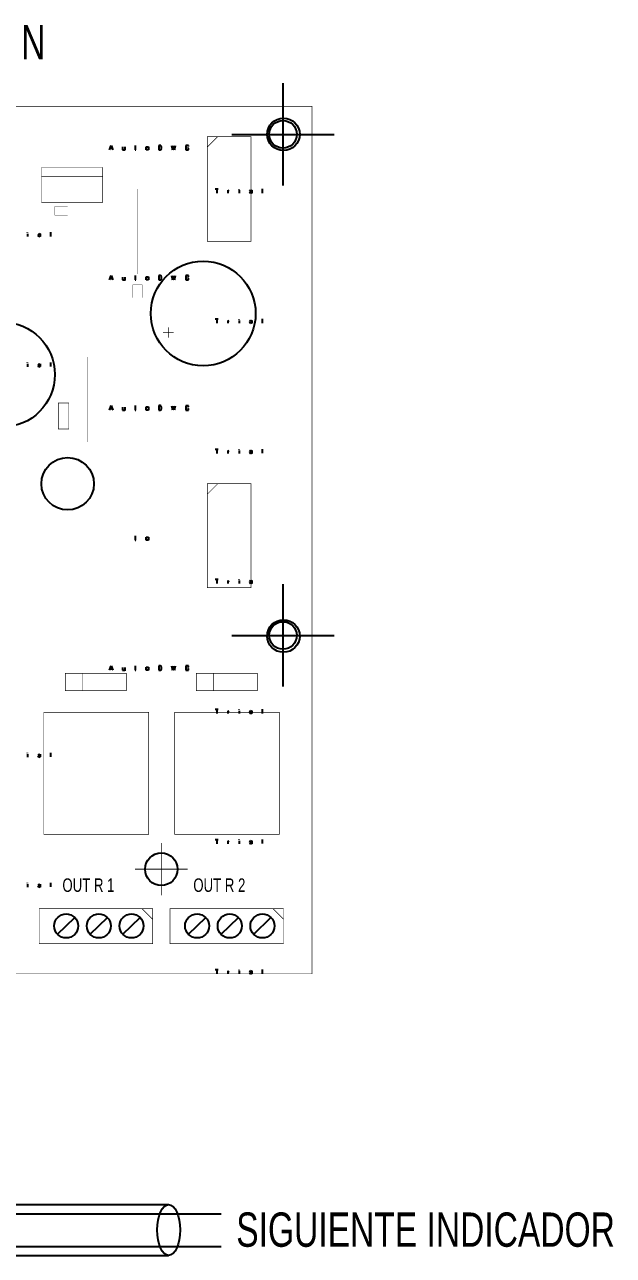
# Model space of a CAD drawing. Header units: millimetres. Extents: x 690 to 2444, y 537 to 1412.
# Drawn here: x 1733.8 to 1819.6, y 564.1 to 743.4 of the extents above; entities that cross this region are included whole.
import ezdxf

# ---------------------------------------------------------------- set-up
doc = ezdxf.new("R2010")
doc.units = ezdxf.units.MM
doc.linetypes.add('atContinuous2', pattern=[0])
doc.layers.add('at_Entity', color=7, linetype='Continuous')
doc.layers.add('at_Text', color=7, linetype='Continuous')
doc.styles.add('Style1', font='arial.ttf', dxfattribs={"height": 0.2})

msp = doc.modelspace()

# ---------------------------------------------------------------- linework, layer by layer
at = {"color": 6}
for p, q in [((1771.46, 719.98), (1771.46, 734.9)), ((1764, 727.44), (1778.92, 727.44)), ((1771.46, 646.96), (1771.46, 661.88)), ((1764, 654.42), (1778.92, 654.42))]:
    msp.add_line(p, q, dxfattribs=at)
at = {"color": 28, "true_color": 0x0a0a0a}
for p, q in [((1746.19, 725.19), (1746.43, 725.82)), ((1746.28, 725.4), (1746.58, 725.4)), ((1746.43, 725.82), (1746.67, 725.19)), ((1748.08, 725.6), (1748.08, 725.19)), ((1748.08, 725.19), (1748.41, 725.19)), ((1748.41, 725.6), (1748.41, 725.12)), ((1749.86, 725.61), (1750.07, 725.61)), ((1749.95, 725.82), (1749.95, 725.19)), ((1749.95, 725.19), (1750.05, 725.19)), ((1751.54, 725.63), (1751.87, 725.63)), ((1751.54, 725.19), (1751.54, 725.63)), ((1751.87, 725.19), (1751.54, 725.19)), ((1751.87, 725.63), (1751.87, 725.19)), ((1753.59, 725.82), (1753.38, 725.82)), ((1753.38, 725.82), (1753.38, 725.19)), ((1753.38, 725.19), (1753.58, 725.19)), ((1753.58, 725.19), (1753.68, 725.21)), ((1753.68, 725.79), (1753.59, 725.82)), ((1753.79, 725.61), (1753.68, 725.79)), ((1753.68, 725.21), (1753.79, 725.36)), ((1753.79, 725.36), (1753.79, 725.61)), ((1755.22, 725.81), (1755.37, 725.19)), ((1755.37, 725.19), (1755.52, 725.81)), ((1755.52, 725.81), (1755.67, 725.19)), ((1755.67, 725.19), (1755.82, 725.81)), ((1757.69, 725.81), (1757.31, 725.81)), ((1757.31, 725.81), (1757.31, 725.19)), ((1757.31, 725.19), (1757.68, 725.19)), ((1757.69, 725.42), (1757.53, 725.42)), ((1757.68, 725.65), (1757.69, 725.81)), ((1757.68, 725.19), (1757.69, 725.42)), ((1746.19, 706.23), (1746.43, 706.86)), ((1746.43, 706.86), (1746.67, 706.23)), ((1749.95, 706.86), (1749.95, 706.23)), ((1751.54, 706.67), (1751.87, 706.67)), ((1751.54, 706.23), (1751.54, 706.67)), ((1751.87, 706.67), (1751.87, 706.23)), ((1753.59, 706.86), (1753.38, 706.86)), ((1753.38, 706.86), (1753.38, 706.23)), ((1753.68, 706.82), (1753.59, 706.86)), ((1753.79, 706.65), (1753.68, 706.82)), ((1755.22, 706.85), (1755.37, 706.23)), ((1755.37, 706.23), (1755.52, 706.85)), ((1755.52, 706.85), (1755.67, 706.23)), ((1755.67, 706.23), (1755.82, 706.85)), ((1757.69, 706.85), (1757.31, 706.85)), ((1757.31, 706.85), (1757.31, 706.23)), ((1757.68, 706.69), (1757.69, 706.85)), ((1746.28, 706.44), (1746.58, 706.44)), ((1748.08, 706.64), (1748.08, 706.23)), ((1748.08, 706.23), (1748.41, 706.23)), ((1748.41, 706.64), (1748.41, 706.16)), ((1749.86, 706.65), (1750.07, 706.65)), ((1749.95, 706.23), (1750.05, 706.23)), ((1751.87, 706.23), (1751.54, 706.23)), ((1753.38, 706.23), (1753.58, 706.23)), ((1753.58, 706.23), (1753.68, 706.25)), ((1753.68, 706.25), (1753.79, 706.4)), ((1753.79, 706.4), (1753.79, 706.65)), ((1757.31, 706.23), (1757.68, 706.23)), ((1757.69, 706.46), (1757.53, 706.46)), ((1757.68, 706.23), (1757.69, 706.46)), ((1746.19, 687.26), (1746.43, 687.9)), ((1746.28, 687.48), (1746.58, 687.48)), ((1746.43, 687.9), (1746.67, 687.26)), ((1748.08, 687.68), (1748.08, 687.26)), ((1748.08, 687.26), (1748.41, 687.26)), ((1748.41, 687.68), (1748.41, 687.2)), ((1749.86, 687.69), (1750.07, 687.69)), ((1749.95, 687.9), (1749.95, 687.26)), ((1749.95, 687.26), (1750.05, 687.26)), ((1751.54, 687.71), (1751.87, 687.71)), ((1751.54, 687.26), (1751.54, 687.71)), ((1751.87, 687.26), (1751.54, 687.26)), ((1751.87, 687.71), (1751.87, 687.26)), ((1753.59, 687.9), (1753.38, 687.9)), ((1753.38, 687.9), (1753.38, 687.26)), ((1753.38, 687.26), (1753.58, 687.26)), ((1753.58, 687.26), (1753.68, 687.29)), ((1753.68, 687.86), (1753.59, 687.9)), ((1753.79, 687.69), (1753.68, 687.86)), ((1753.68, 687.29), (1753.79, 687.44)), ((1753.79, 687.44), (1753.79, 687.69)), ((1755.22, 687.89), (1755.37, 687.27)), ((1755.37, 687.27), (1755.52, 687.89)), ((1755.52, 687.89), (1755.67, 687.27)), ((1755.67, 687.27), (1755.82, 687.89)), ((1757.69, 687.89), (1757.31, 687.89)), ((1757.31, 687.89), (1757.31, 687.26)), ((1757.31, 687.26), (1757.68, 687.26)), ((1757.69, 687.5), (1757.53, 687.5)), ((1757.68, 687.73), (1757.69, 687.89)), ((1757.68, 687.26), (1757.69, 687.5)), ((1749.86, 668.73), (1750.07, 668.73)), ((1749.95, 668.94), (1749.95, 668.3)), ((1749.95, 668.3), (1750.05, 668.3)), ((1751.54, 668.75), (1751.87, 668.75)), ((1751.54, 668.3), (1751.54, 668.75)), ((1751.87, 668.3), (1751.54, 668.3)), ((1751.87, 668.75), (1751.87, 668.3)), ((1746.19, 649.34), (1746.43, 649.98)), ((1746.28, 649.55), (1746.58, 649.55)), ((1746.43, 649.98), (1746.67, 649.34)), ((1748.08, 649.76), (1748.08, 649.34)), ((1748.08, 649.34), (1748.41, 649.34)), ((1748.41, 649.76), (1748.41, 649.28)), ((1749.86, 649.76), (1750.07, 649.76)), ((1749.95, 649.98), (1749.95, 649.34)), ((1749.95, 649.34), (1750.05, 649.34)), ((1751.54, 649.79), (1751.87, 649.79)), ((1751.54, 649.34), (1751.54, 649.79)), ((1751.87, 649.34), (1751.54, 649.34)), ((1751.87, 649.79), (1751.87, 649.34)), ((1753.59, 649.98), (1753.38, 649.98)), ((1753.38, 649.98), (1753.38, 649.34)), ((1753.38, 649.34), (1753.58, 649.34)), ((1753.58, 649.34), (1753.68, 649.37)), ((1753.68, 649.94), (1753.59, 649.98)), ((1753.79, 649.77), (1753.68, 649.94)), ((1753.68, 649.37), (1753.79, 649.52)), ((1753.79, 649.52), (1753.79, 649.77)), ((1755.22, 649.97), (1755.37, 649.35)), ((1755.37, 649.35), (1755.52, 649.97)), ((1755.52, 649.97), (1755.67, 649.35)), ((1755.67, 649.35), (1755.82, 649.97)), ((1757.69, 649.97), (1757.31, 649.97)), ((1757.31, 649.97), (1757.31, 649.34)), ((1757.31, 649.34), (1757.68, 649.34)), ((1757.69, 649.58), (1757.53, 649.58)), ((1757.68, 649.81), (1757.69, 649.97)), ((1757.68, 649.34), (1757.69, 649.58))]:
    msp.add_line(p, q, dxfattribs=at)
at = {"color": 2}
for p, q in [((1738.64, 610.86), (1741.14, 613.3)), ((1743.39, 610.86), (1745.89, 613.3)), ((1748.14, 610.86), (1750.65, 613.3)), ((1757.7, 610.86), (1760.2, 613.3)), ((1762.45, 610.86), (1764.96, 613.3)), ((1767.21, 610.86), (1769.71, 613.3))]:
    msp.add_line(p, q, dxfattribs=at)
at = {"color": 7}
for p, q in [((1687.84, 571.48), (1754.81, 571.48)), ((1687.84, 564.07), (1754.81, 564.07))]:
    msp.add_line(p, q, dxfattribs=at)
at = {"color": 2}
for centre, radius in [((1771.46, 727.44), 2), ((1771.46, 654.42), 2), ((1739.89, 612.08), 1.75), ((1744.64, 612.08), 1.75), ((1749.4, 612.08), 1.75), ((1758.95, 612.08), 1.75), ((1763.7, 612.08), 1.75), ((1768.46, 612.08), 1.75)]:
    msp.add_circle(centre, radius, dxfattribs=at)
at = {"layer": 'at_Entity', "color": 28, "true_color": 0x0d0d0d}
for p, q in [((1761.6, 719.5), (1762.02, 719.5)), ((1761.81, 719.5), (1761.81, 718.87)), ((1763.43, 719.28), (1763.43, 718.87)), ((1763.44, 719.14), (1763.62, 719.28)), ((1765.09, 719.42), (1765.09, 719.47)), ((1765.09, 719.28), (1765.09, 718.87)), ((1766.75, 719.28), (1766.57, 719.09)), ((1766.93, 719.19), (1766.75, 719.28)), ((1766.93, 719.28), (1766.93, 718.87)), ((1768.43, 719.49), (1768.43, 718.88)), ((1766.57, 719.09), (1766.75, 718.87)), ((1766.75, 718.87), (1766.93, 718.96)), ((1734.26, 712.96), (1734.26, 712.55)), ((1734.27, 713.1), (1734.27, 713.15)), ((1735.93, 712.96), (1735.74, 712.77)), ((1735.74, 712.77), (1735.92, 712.55)), ((1735.92, 712.55), (1736.1, 712.64)), ((1736.1, 712.87), (1735.93, 712.96)), ((1736.1, 712.96), (1736.1, 712.55)), ((1737.61, 713.17), (1737.61, 712.56)), ((1761.6, 700.54), (1762.02, 700.54)), ((1761.81, 700.54), (1761.81, 699.91)), ((1763.43, 700.32), (1763.43, 699.91)), ((1763.44, 700.18), (1763.62, 700.32)), ((1765.09, 700.46), (1765.09, 700.51)), ((1765.09, 700.32), (1765.09, 699.91)), ((1766.75, 700.32), (1766.57, 700.13)), ((1766.57, 700.13), (1766.75, 699.91)), ((1766.93, 700.23), (1766.75, 700.32)), ((1766.75, 699.91), (1766.93, 700)), ((1766.93, 700.32), (1766.93, 699.91)), ((1768.43, 700.53), (1768.43, 699.92)), ((1734.27, 694.14), (1734.27, 694.19)), ((1737.61, 694.21), (1737.61, 693.6)), ((1734.26, 694), (1734.26, 693.58)), ((1735.93, 694), (1735.74, 693.81)), ((1735.74, 693.81), (1735.92, 693.58)), ((1735.92, 693.58), (1736.1, 693.67)), ((1736.1, 693.91), (1735.93, 694)), ((1736.1, 694), (1736.1, 693.59)), ((1761.6, 681.58), (1762.02, 681.58)), ((1761.81, 681.58), (1761.81, 680.94)), ((1765.09, 681.5), (1765.09, 681.55)), ((1768.43, 681.57), (1768.43, 680.96)), ((1763.43, 681.36), (1763.43, 680.94)), ((1763.44, 681.22), (1763.62, 681.35)), ((1765.09, 681.36), (1765.09, 680.94)), ((1766.75, 681.36), (1766.57, 681.17)), ((1766.57, 681.17), (1766.75, 680.94)), ((1766.93, 681.27), (1766.75, 681.36)), ((1766.75, 680.94), (1766.93, 681.03)), ((1766.93, 681.36), (1766.93, 680.95)), ((1761.6, 662.62), (1762.02, 662.62)), ((1761.81, 662.62), (1761.81, 661.98)), ((1763.43, 662.4), (1763.43, 661.98)), ((1763.44, 662.26), (1763.62, 662.39)), ((1765.09, 662.54), (1765.09, 662.59)), ((1765.09, 662.4), (1765.09, 661.98)), ((1766.75, 662.4), (1766.57, 662.21)), ((1766.57, 662.21), (1766.75, 661.98)), ((1766.93, 662.31), (1766.75, 662.4)), ((1766.75, 661.98), (1766.93, 662.07)), ((1766.93, 662.4), (1766.93, 661.99)), ((1761.6, 643.66), (1762.02, 643.66)), ((1761.81, 643.66), (1761.81, 643.02)), ((1763.43, 643.44), (1763.43, 643.02)), ((1763.44, 643.3), (1763.62, 643.43)), ((1765.09, 643.58), (1765.09, 643.63)), ((1765.09, 643.44), (1765.09, 643.02)), ((1766.75, 643.44), (1766.57, 643.25)), ((1766.57, 643.25), (1766.75, 643.02)), ((1766.93, 643.35), (1766.75, 643.44)), ((1766.75, 643.02), (1766.93, 643.11)), ((1766.93, 643.44), (1766.93, 643.03)), ((1768.43, 643.65), (1768.43, 643.04)), ((1734.26, 637.12), (1734.26, 636.7)), ((1734.27, 637.26), (1734.27, 637.31)), ((1735.93, 637.12), (1735.74, 636.93)), ((1735.74, 636.93), (1735.92, 636.7)), ((1735.92, 636.7), (1736.1, 636.79)), ((1736.1, 637.03), (1735.93, 637.12)), ((1736.1, 637.12), (1736.1, 636.71)), ((1737.61, 637.33), (1737.61, 636.72)), ((1761.6, 624.7), (1762.02, 624.7)), ((1761.81, 624.7), (1761.81, 624.06)), ((1763.43, 624.48), (1763.43, 624.06)), ((1763.44, 624.34), (1763.62, 624.47)), ((1765.09, 624.62), (1765.09, 624.67)), ((1765.09, 624.48), (1765.09, 624.06)), ((1766.75, 624.48), (1766.57, 624.29)), ((1766.57, 624.29), (1766.75, 624.06)), ((1766.93, 624.39), (1766.75, 624.48)), ((1766.75, 624.06), (1766.93, 624.15)), ((1766.93, 624.48), (1766.93, 624.07)), ((1768.43, 624.69), (1768.43, 624.08)), ((1734.26, 618.16), (1734.26, 617.74)), ((1734.27, 618.3), (1734.27, 618.35)), ((1735.93, 618.16), (1735.74, 617.97)), ((1735.74, 617.97), (1735.92, 617.74)), ((1735.92, 617.74), (1736.1, 617.83)), ((1736.1, 618.07), (1735.93, 618.16)), ((1736.1, 618.16), (1736.1, 617.75)), ((1737.61, 618.37), (1737.61, 617.76)), ((1761.6, 605.74), (1762.02, 605.74)), ((1761.81, 605.74), (1761.81, 605.1)), ((1763.43, 605.52), (1763.43, 605.1)), ((1763.44, 605.38), (1763.62, 605.51)), ((1765.09, 605.66), (1765.09, 605.71)), ((1765.09, 605.52), (1765.09, 605.1)), ((1766.75, 605.52), (1766.57, 605.33)), ((1766.57, 605.33), (1766.75, 605.1)), ((1766.93, 605.43), (1766.75, 605.52)), ((1766.75, 605.1), (1766.93, 605.19)), ((1766.93, 605.52), (1766.93, 605.11)), ((1768.43, 605.73), (1768.43, 605.12))]:
    msp.add_line(p, q, dxfattribs=at)
at = {"layer": 'at_Entity', "color": 0}
for points in [[(1775.69, 731.51, 0.0897, 0.0897, 0), (1622.85, 731.51, 0.0897, 0.0897, 0), (1622.85, 605.1, 0.0897, 0.0897, 0), (1775.69, 605.1, 0.0897, 0.0897, 0), (1775.69, 731.51, 0.0897, 0.0897, 0)], [(1771.53, 723.63, 0.12, 0.12, 0), (1771.53, 731.25, 0.12, 0.12, 0)], [(1766.79, 727.1, 0.0897, 0.0897, 0), (1760.44, 727.1, 0.0897, 0.0897, 0), (1760.44, 711.85, 0.0897, 0.0897, 0), (1766.79, 711.85, 0.0897, 0.0897, 0), (1766.79, 727.1, 0.0897, 0.0897, 0)], [(1760.44, 725.58, 0.0897, 0.0897, 0), (1761.96, 727.1, 0.0897, 0.0897, 0)], [(1767.72, 727.44, 0.12, 0.12, 0), (1775.35, 727.44, 0.12, 0.12, 0)], [(1745.19, 722.61, 0.0897, 0.0897, 0), (1736.29, 722.61, 0.0897, 0.0897, 0), (1736.29, 717.53, 0.0897, 0.0897, 0), (1745.19, 717.53, 0.0897, 0.0897, 0), (1745.19, 722.61, 0.0897, 0.0897, 0)], [(1745.19, 721.34, 0.0897, 0.0897, 0), (1736.29, 721.34, 0.0897, 0.0897, 0)], [(1750.27, 719.14, 0.0339, 0.0339, 0), (1750.27, 719.48, 0.0339, 0.0339, 0)], [(1750.27, 718.54, 0.0339, 0.0339, 0), (1750.27, 718.88, 0.0339, 0.0339, 0)], [(1750.27, 718.2, 0.0339, 0.0339, 0), (1750.27, 718.54, 0.0339, 0.0339, 0)], [(1750.27, 717.61, 0.0339, 0.0339, 0), (1750.27, 717.95, 0.0339, 0.0339, 0)], [(1750.27, 717.27, 0.0339, 0.0339, 0), (1750.27, 717.61, 0.0339, 0.0339, 0)], [(1750.27, 718.88, 0.0254, 0.0254, 0), (1750.27, 719.14, 0.0254, 0.0254, 0)], [(1750.27, 717.95, 0.0254, 0.0254, 0), (1750.27, 718.2, 0.0254, 0.0254, 0)], [(1740.1, 716.93, 0.0299, 0.0299, 0), (1738.24, 716.93, 0.0299, 0.0299, 0), (1738.24, 715.66, 0.0299, 0.0299, 0), (1740.1, 715.66, 0.0299, 0.0299, 0), (1740.1, 716.93, 0.0299, 0.0299, 0)], [(1750.27, 716.68, 0.0339, 0.0339, 0), (1750.27, 717.02, 0.0339, 0.0339, 0)], [(1750.27, 716.34, 0.0339, 0.0339, 0), (1750.27, 716.68, 0.0339, 0.0339, 0)], [(1750.27, 715.75, 0.0339, 0.0339, 0), (1750.27, 716.09, 0.0339, 0.0339, 0)], [(1750.27, 717.02, 0.0254, 0.0254, 0), (1750.27, 717.27, 0.0254, 0.0254, 0)], [(1750.27, 716.09, 0.0254, 0.0254, 0), (1750.27, 716.34, 0.0254, 0.0254, 0)], [(1750.27, 715.49, 0.0254, 0.0254, 0), (1750.27, 715.75, 0.0254, 0.0254, 0)], [(1750.27, 715.15, 0.0339, 0.0339, 0), (1750.27, 715.49, 0.0339, 0.0339, 0)], [(1750.27, 714.82, 0.0339, 0.0339, 0), (1750.27, 715.15, 0.0339, 0.0339, 0)], [(1750.27, 714.22, 0.0339, 0.0339, 0), (1750.27, 714.56, 0.0339, 0.0339, 0)], [(1750.27, 713.88, 0.0339, 0.0339, 0), (1750.27, 714.22, 0.0339, 0.0339, 0)], [(1750.27, 714.56, 0.0254, 0.0254, 0), (1750.27, 714.82, 0.0254, 0.0254, 0)], [(1750.27, 713.63, 0.0254, 0.0254, 0), (1750.27, 713.88, 0.0254, 0.0254, 0)], [(1750.27, 713.29, 0.0339, 0.0339, 0), (1750.27, 713.63, 0.0339, 0.0339, 0)], [(1750.27, 712.95, 0.0339, 0.0339, 0), (1750.27, 713.29, 0.0339, 0.0339, 0)], [(1750.27, 712.36, 0.0339, 0.0339, 0), (1750.27, 712.7, 0.0339, 0.0339, 0)], [(1750.27, 712.02, 0.0339, 0.0339, 0), (1750.27, 712.36, 0.0339, 0.0339, 0)], [(1750.27, 712.7, 0.0254, 0.0254, 0), (1750.27, 712.95, 0.0254, 0.0254, 0)], [(1750.27, 711.43, 0.0339, 0.0339, 0), (1750.27, 711.77, 0.0339, 0.0339, 0)], [(1750.27, 711.09, 0.0339, 0.0339, 0), (1750.27, 711.43, 0.0339, 0.0339, 0)], [(1750.27, 710.5, 0.0339, 0.0339, 0), (1750.27, 710.83, 0.0339, 0.0339, 0)], [(1750.27, 709.9, 0.0339, 0.0339, 0), (1750.27, 710.24, 0.0339, 0.0339, 0)], [(1750.27, 711.77, 0.0254, 0.0254, 0), (1750.27, 712.02, 0.0254, 0.0254, 0)], [(1750.27, 710.83, 0.0254, 0.0254, 0), (1750.27, 711.09, 0.0254, 0.0254, 0)], [(1750.27, 710.24, 0.0254, 0.0254, 0), (1750.27, 710.5, 0.0254, 0.0254, 0)], [(1750.27, 709.56, 0.0339, 0.0339, 0), (1750.27, 709.9, 0.0339, 0.0339, 0)], [(1750.27, 708.97, 0.0339, 0.0339, 0), (1750.27, 709.31, 0.0339, 0.0339, 0)], [(1750.27, 708.63, 0.0339, 0.0339, 0), (1750.27, 708.97, 0.0339, 0.0339, 0)], [(1750.27, 709.31, 0.0254, 0.0254, 0), (1750.27, 709.56, 0.0254, 0.0254, 0)], [(1750.27, 708.38, 0.0254, 0.0254, 0), (1750.27, 708.63, 0.0254, 0.0254, 0)], [(1750.27, 708.04, 0.0339, 0.0339, 0), (1750.27, 708.38, 0.0339, 0.0339, 0)], [(1750.27, 707.7, 0.0339, 0.0339, 0), (1750.27, 708.04, 0.0339, 0.0339, 0)], [(1750.27, 707.11, 0.0339, 0.0339, 0), (1750.27, 707.45, 0.0339, 0.0339, 0)], [(1750.27, 707.45, 0.0254, 0.0254, 0), (1750.27, 707.7, 0.0254, 0.0254, 0)], [(1750.95, 705.5, 0.0299, 0.0299, 0), (1749.59, 705.5, 0.0299, 0.0299, 0), (1749.59, 703.63, 0.0299, 0.0299, 0), (1750.95, 703.63, 0.0299, 0.0299, 0), (1750.95, 705.5, 0.0299, 0.0299, 0)], [(1755.52, 698.55, 0.0897, 0.0897, 0), (1754, 698.55, 0.0897, 0.0897, 0)], [(1754.76, 697.79, 0.0897, 0.0897, 0), (1754.76, 699.31, 0.0897, 0.0897, 0)], [(1742.98, 694.65, 0.0339, 0.0339, 0), (1742.98, 694.99, 0.0339, 0.0339, 0)], [(1742.98, 694.4, 0.0254, 0.0254, 0), (1742.98, 694.65, 0.0254, 0.0254, 0)], [(1742.98, 694.06, 0.0339, 0.0339, 0), (1742.98, 694.4, 0.0339, 0.0339, 0)], [(1742.98, 693.72, 0.0339, 0.0339, 0), (1742.98, 694.06, 0.0339, 0.0339, 0)], [(1742.98, 693.47, 0.0254, 0.0254, 0), (1742.98, 693.72, 0.0254, 0.0254, 0)], [(1742.98, 693.13, 0.0339, 0.0339, 0), (1742.98, 693.47, 0.0339, 0.0339, 0)], [(1742.98, 692.79, 0.0339, 0.0339, 0), (1742.98, 693.13, 0.0339, 0.0339, 0)], [(1742.98, 692.53, 0.0254, 0.0254, 0), (1742.98, 692.79, 0.0254, 0.0254, 0)], [(1742.98, 692.2, 0.0339, 0.0339, 0), (1742.98, 692.53, 0.0339, 0.0339, 0)], [(1742.98, 691.94, 0.0254, 0.0254, 0), (1742.98, 692.2, 0.0254, 0.0254, 0)], [(1742.98, 691.6, 0.0339, 0.0339, 0), (1742.98, 691.94, 0.0339, 0.0339, 0)], [(1742.98, 691.26, 0.0339, 0.0339, 0), (1742.98, 691.6, 0.0339, 0.0339, 0)], [(1742.98, 691.01, 0.0254, 0.0254, 0), (1742.98, 691.26, 0.0254, 0.0254, 0)], [(1742.98, 690.67, 0.0339, 0.0339, 0), (1742.98, 691.01, 0.0339, 0.0339, 0)], [(1742.98, 690.33, 0.0339, 0.0339, 0), (1742.98, 690.67, 0.0339, 0.0339, 0)], [(1742.98, 690.08, 0.0254, 0.0254, 0), (1742.98, 690.33, 0.0254, 0.0254, 0)], [(1742.98, 689.74, 0.0339, 0.0339, 0), (1742.98, 690.08, 0.0339, 0.0339, 0)], [(1742.98, 689.4, 0.0339, 0.0339, 0), (1742.98, 689.74, 0.0339, 0.0339, 0)], [(1742.98, 689.15, 0.0254, 0.0254, 0), (1742.98, 689.4, 0.0254, 0.0254, 0)], [(1742.98, 688.81, 0.0339, 0.0339, 0), (1742.98, 689.15, 0.0339, 0.0339, 0)], [(1742.98, 688.47, 0.0339, 0.0339, 0), (1742.98, 688.81, 0.0339, 0.0339, 0)], [(1740.27, 688.3, 0.0897, 0.0897, 0), (1738.75, 688.3, 0.0897, 0.0897, 0), (1738.75, 684.49, 0.0897, 0.0897, 0), (1740.27, 684.49, 0.0897, 0.0897, 0), (1740.27, 688.3, 0.0897, 0.0897, 0)], [(1742.98, 688.21, 0.0254, 0.0254, 0), (1742.98, 688.47, 0.0254, 0.0254, 0)], [(1742.98, 687.87, 0.0339, 0.0339, 0), (1742.98, 688.21, 0.0339, 0.0339, 0)], [(1742.98, 687.54, 0.0339, 0.0339, 0), (1742.98, 687.87, 0.0339, 0.0339, 0)], [(1742.98, 687.28, 0.0254, 0.0254, 0), (1742.98, 687.54, 0.0254, 0.0254, 0)], [(1742.98, 686.94, 0.0339, 0.0339, 0), (1742.98, 687.28, 0.0339, 0.0339, 0)], [(1742.98, 686.6, 0.0339, 0.0339, 0), (1742.98, 686.94, 0.0339, 0.0339, 0)], [(1742.98, 686.35, 0.0254, 0.0254, 0), (1742.98, 686.6, 0.0254, 0.0254, 0)], [(1742.98, 686.01, 0.0339, 0.0339, 0), (1742.98, 686.35, 0.0339, 0.0339, 0)], [(1742.98, 685.67, 0.0339, 0.0339, 0), (1742.98, 686.01, 0.0339, 0.0339, 0)], [(1742.98, 685.42, 0.0254, 0.0254, 0), (1742.98, 685.67, 0.0254, 0.0254, 0)], [(1742.98, 685.08, 0.0339, 0.0339, 0), (1742.98, 685.42, 0.0339, 0.0339, 0)], [(1742.98, 684.82, 0.0254, 0.0254, 0), (1742.98, 685.08, 0.0254, 0.0254, 0)], [(1742.98, 684.49, 0.0339, 0.0339, 0), (1742.98, 684.82, 0.0339, 0.0339, 0)], [(1742.98, 684.15, 0.0339, 0.0339, 0), (1742.98, 684.49, 0.0339, 0.0339, 0)], [(1742.98, 683.89, 0.0254, 0.0254, 0), (1742.98, 684.15, 0.0254, 0.0254, 0)], [(1742.98, 683.55, 0.0339, 0.0339, 0), (1742.98, 683.89, 0.0339, 0.0339, 0)], [(1742.98, 683.22, 0.0339, 0.0339, 0), (1742.98, 683.55, 0.0339, 0.0339, 0)], [(1742.98, 682.96, 0.0254, 0.0254, 0), (1742.98, 683.22, 0.0254, 0.0254, 0)], [(1742.98, 682.62, 0.0339, 0.0339, 0), (1742.98, 682.96, 0.0339, 0.0339, 0)], [(1766.79, 676.52, 0.0897, 0.0897, 0), (1760.44, 676.52, 0.0897, 0.0897, 0), (1760.44, 661.36, 0.0897, 0.0897, 0), (1766.79, 661.36, 0.0897, 0.0897, 0), (1766.79, 676.52, 0.0897, 0.0897, 0)], [(1760.44, 675, 0.0897, 0.0897, 0), (1761.96, 676.52, 0.0897, 0.0897, 0)], [(1771.53, 650.51, 0.12, 0.12, 0), (1771.53, 658.14, 0.12, 0.12, 0)], [(1767.72, 654.33, 0.12, 0.12, 0), (1775.35, 654.33, 0.12, 0.12, 0)], [(1748.66, 648.9, 0.0897, 0.0897, 0), (1739.76, 648.9, 0.0897, 0.0897, 0), (1739.76, 646.36, 0.0897, 0.0897, 0), (1748.66, 646.36, 0.0897, 0.0897, 0), (1748.66, 648.9, 0.0897, 0.0897, 0)], [(1742.31, 648.9, 0.0897, 0.0897, 0), (1742.31, 646.36, 0.0897, 0.0897, 0)], [(1767.72, 648.9, 0.0897, 0.0897, 0), (1758.83, 648.9, 0.0897, 0.0897, 0), (1758.83, 646.36, 0.0897, 0.0897, 0), (1767.72, 646.36, 0.0897, 0.0897, 0), (1767.72, 648.9, 0.0897, 0.0897, 0)], [(1761.37, 648.9, 0.0897, 0.0897, 0), (1761.37, 646.36, 0.0897, 0.0897, 0)], [(1751.88, 643.23, 0.0897, 0.0897, 0), (1736.63, 643.23, 0.0897, 0.0897, 0), (1736.63, 625.44, 0.0897, 0.0897, 0), (1751.88, 625.44, 0.0897, 0.0897, 0), (1751.88, 643.23, 0.0897, 0.0897, 0)], [(1770.94, 643.23, 0.0897, 0.0897, 0), (1755.69, 643.23, 0.0897, 0.0897, 0), (1755.69, 625.44, 0.0897, 0.0897, 0), (1770.94, 625.44, 0.0897, 0.0897, 0), (1770.94, 643.23, 0.0897, 0.0897, 0)], [(1753.74, 616.54, 0.12, 0.12, 0), (1753.74, 624.17, 0.12, 0.12, 0)], [(1749.93, 620.35, 0.12, 0.12, 0), (1757.56, 620.35, 0.12, 0.12, 0)], [(1752.47, 614.59, 0.0897, 0.0897, 0), (1735.95, 614.59, 0.0897, 0.0897, 0), (1735.95, 609.51, 0.0897, 0.0897, 0), (1752.47, 609.51, 0.0897, 0.0897, 0), (1752.47, 614.59, 0.0897, 0.0897, 0)], [(1750.95, 614.59, 0.0897, 0.0897, 0), (1752.47, 613.07, 0.0897, 0.0897, 0)], [(1771.53, 614.59, 0.0897, 0.0897, 0), (1755.01, 614.59, 0.0897, 0.0897, 0), (1755.01, 609.51, 0.0897, 0.0897, 0), (1771.53, 609.51, 0.0897, 0.0897, 0), (1771.53, 614.59, 0.0897, 0.0897, 0)], [(1770.01, 614.59, 0.0897, 0.0897, 0), (1771.53, 613.07, 0.0897, 0.0897, 0)]]:
    msp.add_lwpolyline(points, format="xyseb", dxfattribs=at)
at = {"layer": 'at_Entity', "color": 0, "linetype": 'atContinuous2'}
for centre, radius in [((1771.53, 727.44), 2.37), ((1759.84, 701.34), 7.63), ((1730.6, 692.43), 7.64), ((1740.1, 676.52), 3.82), ((1771.53, 654.33), 2.37), ((1753.74, 620.35), 2.37)]:
    msp.add_circle(centre, radius, dxfattribs=at)
at = {"layer": 'at_Text', "color": 6}
for p, q in [((1762.44, 570.08), (1683.32, 570.08)), ((1762.44, 565.33), (1678.57, 565.33))]:
    msp.add_line(p, q, dxfattribs=at)
at = {"layer": 'at_Text', "color": 7}
msp.add_ellipse((1754.81, 567.78), major_axis=(0, 3.7), ratio=0.448276, dxfattribs=at)

# ---------------------------------------------------------------- texts
at = {"color": 2, "style": 'Style1', "width": 0.7}
for s, height, p in [('PLACA CONTROL INDICADOR  N', 5, (1660.54, 738.35)), ('OUT R 1', 1.965, (1739.34, 617.05)), ('OUT R 2', 1.965, (1758.4, 617.05)), ('SIGUIENTE INDICADOR', 5, (1764.65, 565.33))]:
    msp.add_text(s, height=height, rotation=0.0006, dxfattribs=at).set_placement(p)

doc.saveas('drawing.dxf')
